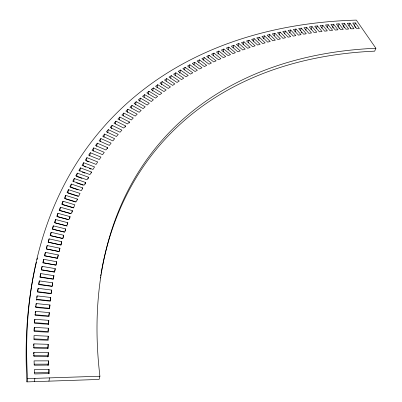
<?xml version="1.0" encoding="UTF-8"?>
<svg xmlns="http://www.w3.org/2000/svg" width="402" height="402" viewBox="0 0 402 402"><rect width="100%" height="100%" fill="white"/><g stroke="black" fill="none" stroke-linecap="round" stroke-linejoin="round"><path stroke-width="0.6" d="M33.899 343.886L33.884 348.092L48.225 348.393L48.19 344.298L33.899 343.886L33.607 345.544M48.245 336.198L48.195 340.233L33.959 339.715L34.054 335.575L48.245 336.198L47.612 339.504L34.09 338.926M48.446 328.213L48.325 332.188L34.19 331.469L34.366 327.389L48.446 328.213L47.823 331.529L33.788 330.72M48.124 324.786L48.803 320.344L34.828 319.324L34.351 322.108M48.803 320.344L48.607 324.263L34.577 323.344L34.828 319.324M49.305 312.595L49.039 316.454L35.12 315.339L35.446 311.389L49.305 312.595L48.687 315.927L34.873 314.731M49.954 304.967L49.612 308.766L35.808 307.465L36.205 303.575L49.954 304.967L49.335 308.299L35.632 306.922L35.823 305.806M50.742 297.46L50.33 301.198L36.637 299.716L37.11 295.887L50.742 297.46L50.124 300.796L36.537 299.239L36.406 300.329M51.667 290.073L51.185 293.751L37.612 292.088L38.15 288.324L51.667 290.073L51.049 293.41L37.582 291.681L38.15 288.324M52.722 282.802L52.18 286.42L38.723 284.591L39.331 280.887L52.722 282.802L52.109 286.144L38.763 284.244L39.331 280.887M40.642 273.576L40.074 276.933L53.3 278.998L53.913 275.651L40.642 273.576L39.974 277.214L53.305 279.209L53.913 275.651M36.823 297.56L37.11 295.887M42.089 266.385L41.517 269.747L54.617 271.968L55.235 268.621L42.089 266.385L41.351 269.963L54.556 272.119L55.235 268.621M56.164 264.501L56.677 261.707L43.657 259.32L43.084 262.682L56.059 265.059M36.014 304.691L36.205 303.575M45.351 252.381L44.778 255.742L57.627 258.265L58.245 254.913L45.351 252.381L44.491 255.833L57.446 258.295L58.245 254.913M35.16 313.057L35.446 311.389M59.411 251.034L59.928 248.24L47.165 245.562L46.587 248.928L59.31 251.592M49.099 238.868L48.516 242.23L61.109 245.034L61.732 241.682L49.099 238.868L48.119 242.2L60.818 244.949L61.732 241.682M33.979 329.61L34.366 327.389M63.129 238.034L63.647 235.245L51.144 232.296L50.562 235.657L63.024 238.592M65.26 231.155L65.677 228.924L53.305 225.844L52.717 229.205L64.461 232.125M375.895 48.265A588.774 376.955 41 0 0 99.912 376.227L99.078 379.448L26.954 381.9L27.532 378.614A679.33 438.522 42.2 0 1 356.318 20.1L375.895 48.265L374.679 51.154A586.523 376.724 41.1 0 0 102.274 267.023M54.984 222.874L55.571 219.517L67.812 222.718L67.496 224.391M69.631 218.859L70.054 216.628L57.948 213.306L57.355 216.663L68.214 219.643M33.612 353.976L33.904 352.323L48.295 352.519L48.406 356.674L33.969 356.589L33.904 352.323M72.079 212.326L72.395 210.653L60.426 207.216L59.828 210.573L70.566 213.653M63.003 201.246L61.702 204.216L73.606 207.708L74.837 204.794L63.003 201.246L62.4 204.598L73.611 207.955M65.074 198.744L65.682 195.392L77.38 199.045L77.164 200.161M68.456 189.659L67.059 192.508L78.686 196.216L80.018 193.412L68.456 189.659L67.843 193.005L78.214 196.372M34.311 381.649L34.914 378.372M82.531 189.005L82.747 187.895L71.32 184.036L70.702 187.382L78.109 189.88M73.651 181.875L74.275 178.533L85.566 182.488L85.239 184.151M88.144 178.85L88.475 177.187L77.32 173.146L76.692 176.478L81.958 178.387M79.817 171.197L80.45 167.87L91.465 172.001L91.244 173.106M47.567 348.77L48.19 344.298M83.023 166.031L83.661 162.704L94.545 166.925L92.993 169.448L82.048 165.272L83.661 162.704M47.687 357.001L48.295 352.519M86.309 160.976L86.958 157.654L97.701 161.956L96.113 164.423L85.299 160.167L86.958 157.654M47.969 365.348L48.562 360.86L34.075 360.885L34.22 365.212L48.753 365.071L48.562 360.86M89.676 156.031L90.329 152.715L100.937 157.092L99.309 159.509L88.636 155.172L90.329 152.715M48.416 373.81L48.989 369.317L34.406 369.564L34.642 373.955L49.265 373.589L48.989 369.317M93.118 151.192L93.782 147.886L104.249 152.338L102.585 154.7L92.043 150.288L93.782 147.886M48.923 381.151L49.582 377.885M96.636 146.464L97.304 143.162L107.635 147.685L107.404 148.785M100.229 141.846L100.897 138.549L111.098 143.142L109.359 145.403L99.093 140.841L100.897 138.549M103.887 137.333L104.565 134.042L114.63 138.7L112.851 140.906L102.726 136.283L104.565 134.042M107.615 132.926L108.299 129.64L118.228 134.363L116.419 136.519L106.424 131.831L108.299 129.64M111.409 128.625L112.103 125.344L121.891 130.127L120.052 132.233L110.193 127.479L112.103 125.344M56.677 261.707L55.938 265.149L42.858 262.838L43.657 259.32M115.384 123.876L115.967 121.153L125.625 125.992L125.379 127.077M119.304 119.781L119.896 117.062L129.419 121.957L129.173 123.042M123.288 115.786L123.886 113.073L133.273 118.022L131.338 119.977L121.881 115.057L123.886 113.073M127.208 112.434L127.931 109.188L137.188 114.183L135.223 116.088L125.901 111.118L127.931 109.188M131.429 108.103L132.037 105.399L141.162 110.444L139.167 112.299L129.977 107.279L132.037 105.399M135.459 104.947L136.198 101.711L145.187 106.801L143.167 108.61L134.112 103.54L136.198 101.711M139.665 101.344L140.414 98.118L149.273 103.249L147.222 105.012L138.298 99.902L140.414 98.118M144.052 97.309L144.68 94.626L153.408 99.796L151.333 101.51L142.539 96.359L144.68 94.626M148.232 94.435L148.996 91.224L157.594 96.435L155.499 98.103L146.83 92.912L148.996 91.224M152.594 91.123L153.363 87.922L161.835 93.169L159.71 94.792L151.177 89.561L153.363 87.922M157.001 87.902L157.78 84.711L166.121 89.988L163.971 91.566L155.564 86.304L157.78 84.711M161.453 84.777L162.242 81.591L170.453 86.902L168.282 88.435L160.006 83.139L162.242 81.591M166.086 81.214L166.75 78.566L174.835 83.907L172.639 85.395L164.488 80.063L166.75 78.566M170.629 78.269L171.297 75.626L179.257 80.998L177.041 82.44L169.016 77.084L171.297 75.626M59.928 248.24L59.074 251.562L46.245 248.959L47.165 245.562M175.076 75.943L175.89 72.782L183.724 78.179L181.488 79.581L173.589 74.194L175.89 72.782M179.704 73.179L180.523 70.023L188.231 75.445L185.975 76.802L178.202 71.39L180.523 70.023M184.508 69.973L185.201 67.35L192.784 72.802L190.503 74.114L182.855 68.677L185.201 67.35M189.071 67.908L189.91 64.767L197.372 70.239L195.07 71.511L187.548 66.049L189.91 64.767M193.955 64.878L194.663 62.27L202 67.762L199.678 68.988L192.282 63.511L194.663 62.27M198.734 62.461L199.447 59.858L206.663 65.365L204.327 66.556L197.05 61.054L199.447 59.858M203.548 60.124L204.271 57.531L211.362 63.054L209.01 64.199L201.854 58.682L204.271 57.531M208.397 57.873L209.125 55.285L216.1 60.828L213.728 61.933L206.693 56.396L209.125 55.285M213.276 55.702L214.015 53.119L220.869 58.677L218.477 59.742L211.568 54.195L214.015 53.119M218.045 54.129L218.934 51.039L225.673 56.607L223.266 57.632L216.472 52.069L218.934 51.039M223.135 51.602L223.889 49.039L230.507 54.617L228.085 55.602L221.407 50.029L223.889 49.039M228.11 49.677L228.869 47.114L235.371 52.707L232.934 53.652L226.376 48.069L228.869 47.114M233.115 47.828L233.884 45.275L240.265 50.873L237.813 51.783L231.371 46.185L233.884 45.275M63.647 235.245L62.677 238.451L50.109 235.567L51.144 232.296M238.15 46.054L238.924 43.511L245.19 49.119L242.723 49.984L236.401 44.381L238.924 43.511M243.054 44.868L243.989 41.823L250.139 47.436L247.662 48.265L241.451 42.657L243.989 41.823M248.295 42.743L249.084 40.21L255.119 45.833L252.627 46.627L246.532 41.004L249.084 40.21M253.411 41.2L254.205 38.672L260.129 44.3L257.622 45.054L251.642 39.431L254.205 38.672M258.385 40.235L259.35 37.215L265.159 42.843L262.642 43.562L256.772 37.934L259.35 37.215M263.546 38.838L264.521 35.828L270.219 41.461L267.687 42.14L261.933 36.512L264.521 35.828M65.677 228.924L64.647 232.07L52.21 229.055L53.305 225.844M268.893 37.019L269.712 34.517L275.3 40.15L272.757 40.793L267.114 35.16L269.712 34.517M274.104 35.773L274.928 33.276L280.405 38.909L277.852 39.517L272.32 33.884L274.928 33.276M279.164 35.095L280.169 32.105L285.536 37.738L282.968 38.316L277.546 32.683L280.169 32.105M284.415 33.989L285.425 31.009L290.686 36.642L288.108 37.18L282.792 31.547L285.425 31.009M289.686 32.954L290.706 29.984L295.857 35.612L293.269 36.12L288.063 30.487L290.706 29.984M294.978 31.989L296.008 29.024L301.048 34.652L298.45 35.125L293.354 29.497L296.008 29.024M67.812 222.718L66.732 225.803L54.426 222.663L55.571 219.517M300.495 30.502L301.329 28.135L298.666 28.572L303.651 34.195L306.264 33.758L301.329 28.135M305.615 30.266L306.666 27.316L303.992 27.718L308.877 33.341L311.495 32.939L306.666 27.316M310.962 29.507L312.022 26.567L309.344 26.934L314.118 32.552L316.746 32.18L312.022 26.567M316.329 28.818L317.399 25.884L314.711 26.215L319.379 31.828L322.017 31.492L317.399 25.884M321.711 28.19L322.791 25.266L320.092 25.567L324.655 31.17L327.303 30.869L322.791 25.266M70.054 216.628L68.918 219.658L56.747 216.397L57.948 213.306M327.112 27.632L328.198 24.718L325.494 24.984L329.952 30.577L332.61 30.306L328.198 24.718M332.745 26.557L333.625 24.231L330.911 24.467L335.268 30.055L337.931 29.813L333.625 24.231M337.956 26.713L339.067 23.808L336.343 24.014L340.6 29.592L343.268 29.386L339.067 23.808M344.524 23.457L348.624 29.019L345.946 29.195L341.79 23.623L344.524 23.457L343.403 26.351L344.519 27.869M348.866 26.05L349.991 23.165L347.258 23.301L351.308 28.859L353.991 28.718L349.991 23.165M354.343 25.813L355.479 22.934L352.735 23.04L356.685 28.587L359.378 28.477L355.479 22.934M72.395 210.653L71.209 213.623L59.174 210.246L60.426 207.216M77.38 199.045L76.099 201.904L64.33 198.307L65.682 195.392M82.747 187.895L81.37 190.638L69.878 186.835L71.32 184.036M85.566 182.488L84.144 185.176L72.787 181.272L74.275 178.533M88.475 177.187L87.008 179.825L75.787 175.825L77.32 173.146M91.465 172.001L89.963 174.584L78.872 170.493L80.45 167.87M107.635 147.685L105.932 149.996L95.53 145.509L97.304 143.162M125.625 125.992L123.751 128.047L114.027 123.233L115.967 121.153M129.419 121.957L127.514 123.962L117.922 119.092L119.896 117.062M27.532 378.614L99.912 376.227M34.416 372.845L48.335 372.594M34.11 364.182L47.913 364.147M33.316 355.634L47.657 355.815M33.316 347.202L47.557 347.604M34.255 322.66L48.18 323.665M55.566 223.03L67.179 226.065M65.657 198.925L75.571 202.02M76.616 182.91L83.129 185.191M82.129 172.066L85.018 173.151M84.164 166.473L85.877 167.137M89.304 168.468L91.013 169.131M86.872 161.202L88.566 161.875M301.108 32.029L301.927 32.969M332.524 27.14L333.243 28.07M338.655 27.643L339.353 28.572M349.951 27.567L350.675 28.577M354.695 26.321L355.75 27.833M26.954 381.9A676.601 438.12 42.4 0 1 32.738 279.581M32.853 278.963A676.601 438.12 42.4 0 1 34.813 269.234M34.944 268.631A676.601 438.12 42.4 0 1 35.612 265.642M35.748 265.049A676.601 438.12 42.4 0 1 36.436 262.084M37.004 259.727A676.601 438.12 42.4 0 1 37.441 257.973M100.324 278.068A586.523 376.724 41.1 0 1 100.495 277.003M100.666 275.943A586.523 376.724 41.1 0 1 100.932 274.355M101.118 273.295A586.523 376.724 41.1 0 1 102.173 267.541"/></g></svg>
